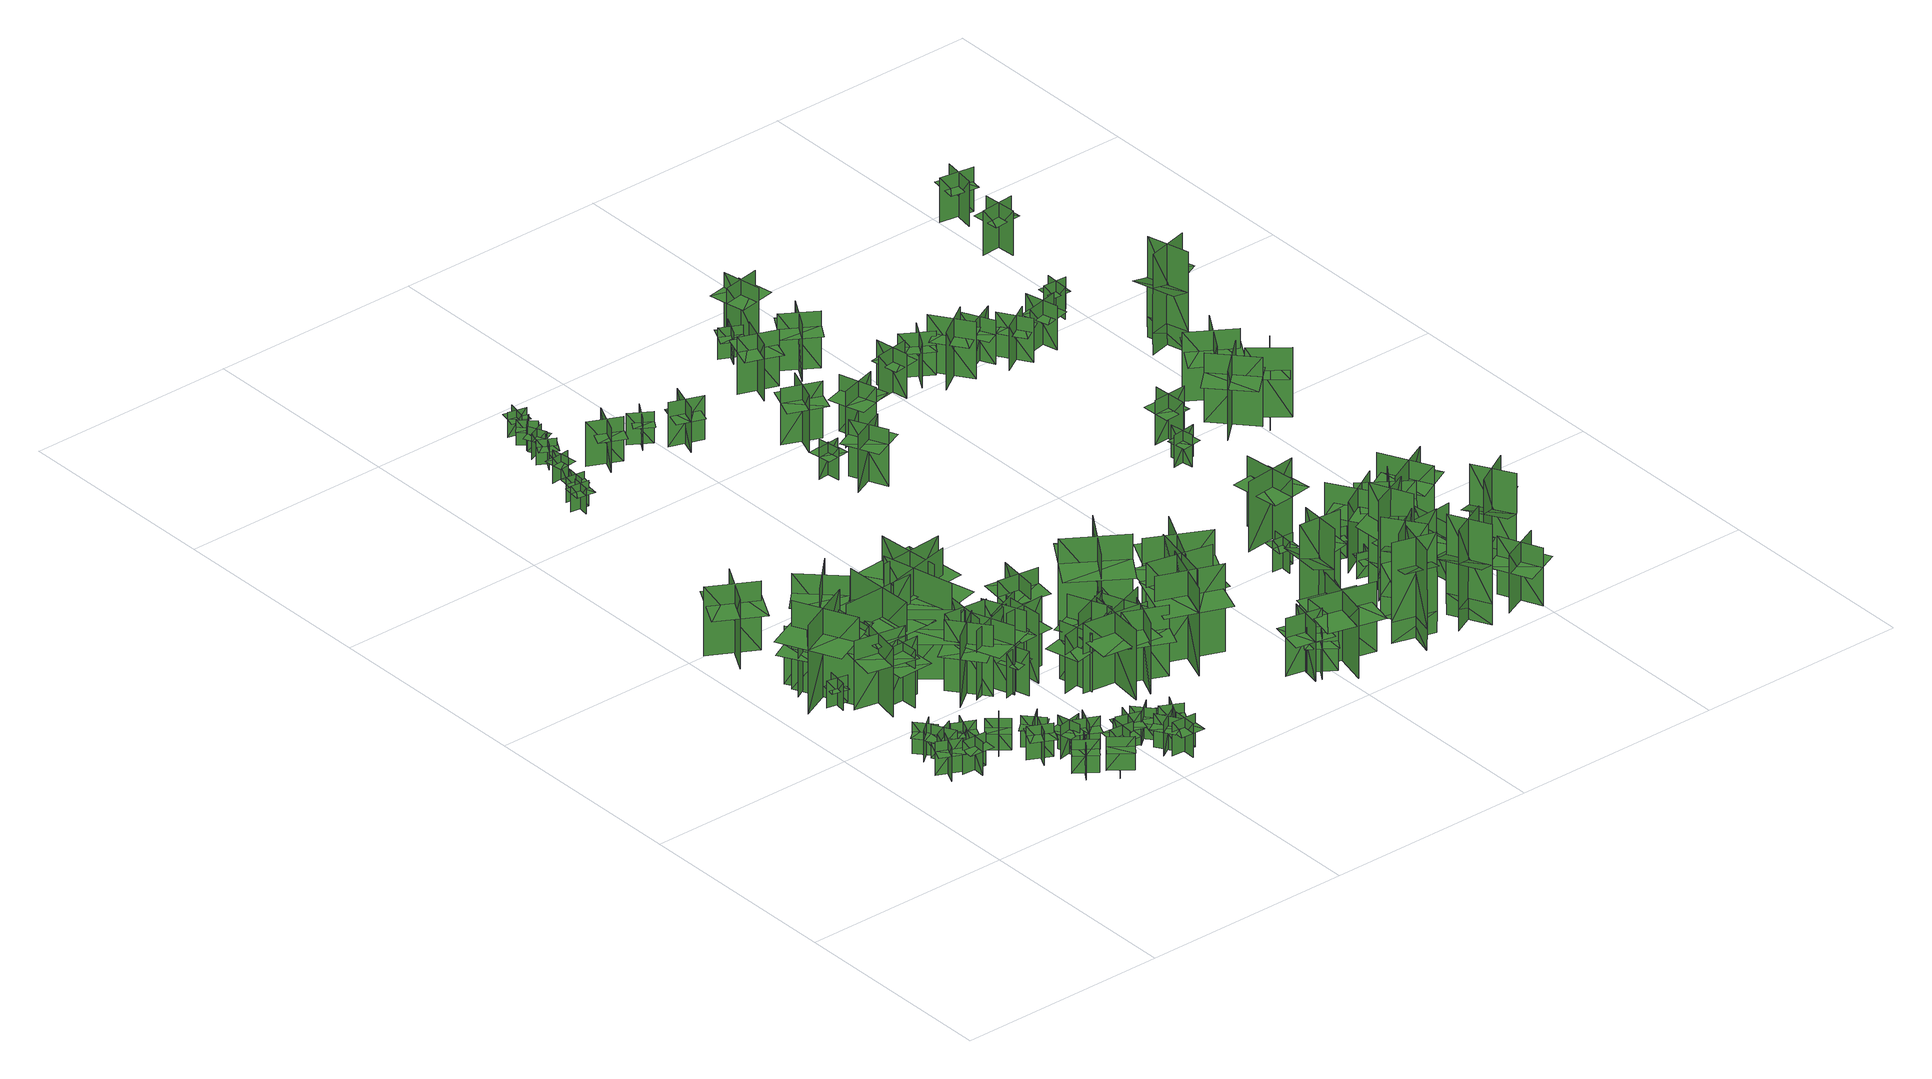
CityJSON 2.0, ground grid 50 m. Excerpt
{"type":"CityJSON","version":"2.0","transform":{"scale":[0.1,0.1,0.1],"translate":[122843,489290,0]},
"CityObjects":{
"tree1":{"type":"SolitaryVegetationObject","geometry":[{"type":"MultiSurface","lod":"1","boundaries":[[[0,1,2]],[[0,2,3]],[[4,5,6]],[[4,6,7]],[[8,9,10]],[[8,10,11]],[[8,11,12]],[[8,12,13]]]}]},
"tree2":{"type":"SolitaryVegetationObject","geometry":[{"type":"MultiSurface","lod":"1","boundaries":[[[14,15,16]],[[14,16,17]],[[18,19,20]],[[18,20,21]],[[22,23,24]],[[22,24,25]],[[22,25,26]],[[22,26,27]]]}]},
"tree3":{"type":"SolitaryVegetationObject","geometry":[{"type":"MultiSurface","lod":"1","boundaries":[[[28,29,30]],[[28,30,31]],[[32,33,34]],[[32,34,35]],[[36,37,38]],[[36,38,39]],[[36,39,40]],[[36,40,41]]]}]},
"tree4":{"type":"SolitaryVegetationObject","geometry":[{"type":"MultiSurface","lod":"1","boundaries":[[[42,43,44]],[[42,44,45]],[[46,47,48]],[[46,48,49]],[[50,51,52]],[[50,52,53]],[[50,53,54]],[[50,54,55]]]}]},
"tree5":{"type":"SolitaryVegetationObject","geometry":[{"type":"MultiSurface","lod":"1","boundaries":[[[56,57,58]],[[56,58,59]],[[60,61,62]],[[60,62,63]],[[64,65,66]],[[64,66,67]],[[64,67,68]],[[64,68,69]]]}]},
"tree6":{"type":"SolitaryVegetationObject","geometry":[{"type":"MultiSurface","lod":"1","boundaries":[[[70,71,72]],[[70,72,73]],[[74,75,76]],[[74,76,77]],[[78,79,80]],[[78,80,81]],[[78,81,82]],[[78,82,83]]]}]},
"tree7":{"type":"SolitaryVegetationObject","geometry":[{"type":"MultiSurface","lod":"1","boundaries":[[[84,85,86]],[[84,86,87]],[[88,89,90]],[[88,90,91]],[[92,93,94]],[[92,94,95]],[[92,96,97]],[[92,97,93]]]}]},
"tree8":{"type":"SolitaryVegetationObject","geometry":[{"type":"MultiSurface","lod":"1","boundaries":[[[98,99,100]],[[98,100,101]],[[102,103,104]],[[102,104,105]],[[106,107,108]],[[106,108,109]],[[106,109,110]],[[106,110,111]]]}]},
"tree9":{"type":"SolitaryVegetationObject","geometry":[{"type":"MultiSurface","lod":"1","boundaries":[[[112,113,114]],[[112,114,115]],[[116,117,118]],[[116,118,119]],[[120,121,122]],[[120,122,123]],[[120,123,124]],[[120,124,125]]]}]},
"tree10":{"type":"SolitaryVegetationObject","geometry":[{"type":"MultiSurface","lod":"1","boundaries":[[[126,127,128]],[[126,128,129]],[[130,131,132]],[[130,132,133]],[[134,135,136]],[[134,136,137]],[[134,137,138]],[[134,138,139]]]}]},
"tree11":{"type":"SolitaryVegetationObject","geometry":[{"type":"MultiSurface","lod":"1","boundaries":[[[140,141,142]],[[140,142,143]],[[144,145,146]],[[144,146,147]],[[148,149,150]],[[148,150,151]],[[148,151,152]],[[148,152,153]]]}]},
"tree12":{"type":"SolitaryVegetationObject","geometry":[{"type":"MultiSurface","lod":"1","boundaries":[[[154,155,156]],[[154,156,157]],[[158,159,160]],[[158,160,161]],[[162,163,164]],[[162,164,165]],[[162,165,166]],[[162,166,167]]]}]},
"tree13":{"type":"SolitaryVegetationObject","geometry":[{"type":"MultiSurface","lod":"1","boundaries":[[[168,169,170]],[[168,170,171]],[[172,173,174]],[[172,174,175]],[[176,177,178]],[[176,178,179]],[[176,179,180]],[[176,180,181]]]}]},
"tree14":{"type":"SolitaryVegetationObject","geometry":[{"type":"MultiSurface","lod":"1","boundaries":[[[182,183,184]],[[182,184,185]],[[186,187,188]],[[186,188,189]],[[190,191,192]],[[190,192,193]],[[190,193,194]],[[190,194,195]]]}]},
"tree15":{"type":"SolitaryVegetationObject","geometry":[{"type":"MultiSurface","lod":"1","boundaries":[[[196,197,198]],[[196,198,199]],[[200,201,202]],[[200,202,203]],[[204,205,206]],[[204,206,207]],[[204,208,209]],[[204,209,205]]]}]},
"tree16":{"type":"SolitaryVegetationObject","geometry":[{"type":"MultiSurface","lod":"1","boundaries":[[[210,211,212]],[[210,212,213]],[[214,215,216]],[[214,216,217]],[[218,219,220]],[[218,220,221]],[[218,221,222]],[[218,222,223]]]}]},
"tree17":{"type":"SolitaryVegetationObject","geometry":[{"type":"MultiSurface","lod":"1","boundaries":[[[224,225,226]],[[224,226,227]],[[228,229,230]],[[228,230,231]],[[232,233,234]],[[232,234,235]],[[232,235,236]],[[232,236,237]]]}]},
"tree18":{"type":"SolitaryVegetationObject","geometry":[{"type":"MultiSurface","lod":"1","boundaries":[[[238,239,240]],[[238,240,241]],[[242,243,244]],[[242,244,245]],[[246,247,248]],[[246,248,249]],[[246,249,250]],[[246,250,251]]]}]},
"tree19":{"type":"SolitaryVegetationObject","geometry":[{"type":"MultiSurface","lod":"1","boundaries":[[[252,253,254]],[[252,254,255]],[[256,257,258]],[[256,258,259]],[[260,261,262]],[[260,262,263]],[[260,263,264]],[[260,264,265]]]}]},
"tree20":{"type":"SolitaryVegetationObject","geometry":[{"type":"MultiSurface","lod":"1","boundaries":[[[266,267,268]],[[266,268,269]],[[270,271,272]],[[270,272,273]],[[274,275,276]],[[274,276,277]],[[274,277,278]],[[274,278,279]]]}]},
"tree21":{"type":"SolitaryVegetationObject","geometry":[{"type":"MultiSurface","lod":"1","boundaries":[[[280,281,282]],[[280,282,283]],[[284,285,286]],[[284,286,287]],[[288,289,290]],[[288,290,291]],[[288,291,292]],[[288,292,293]]]}]},
"tree22":{"type":"SolitaryVegetationObject","geometry":[{"type":"MultiSurface","lod":"1","boundaries":[[[294,295,296]],[[294,296,297]],[[298,299,300]],[[298,300,301]],[[302,303,304]],[[302,304,305]],[[302,305,306]],[[302,306,307]]]}]},
"tree23":{"type":"SolitaryVegetationObject","geometry":[{"type":"MultiSurface","lod":"1","boundaries":[[[308,309,310]],[[308,310,311]],[[312,313,314]],[[312,314,315]],[[316,317,318]],[[316,318,319]],[[316,320,321]],[[316,321,317]]]}]},
"tree24":{"type":"SolitaryVegetationObject","geometry":[{"type":"MultiSurface","lod":"1","boundaries":[[[322,323,324]],[[322,324,325]],[[326,327,328]],[[326,328,329]],[[330,331,332]],[[330,332,333]],[[330,333,334]],[[330,334,335]]]}]},
"tree25":{"type":"SolitaryVegetationObject","geometry":[{"type":"MultiSurface","lod":"1","boundaries":[[[336,337,338]],[[336,338,339]],[[340,341,342]],[[340,342,343]],[[344,345,346]],[[344,346,347]],[[344,347,348]],[[344,348,349]]]}]},
"tree26":{"type":"SolitaryVegetationObject","geometry":[{"type":"MultiSurface","lod":"1","boundaries":[[[350,351,352]],[[350,352,353]],[[354,355,356]],[[354,356,357]],[[358,359,360]],[[358,360,361]],[[358,361,362]],[[358,362,363]]]}]},
"tree27":{"type":"SolitaryVegetationObject","geometry":[{"type":"MultiSurface","lod":"1","boundaries":[[[364,365,366]],[[364,366,367]],[[368,369,370]],[[368,370,371]],[[372,373,374]],[[372,374,375]],[[372,375,376]],[[372,376,377]]]}]},
"tree28":{"type":"SolitaryVegetationObject","geometry":[{"type":"MultiSurface","lod":"1","boundaries":[[[378,379,380]],[[378,380,381]],[[382,383,384]],[[382,384,385]],[[386,387,388]],[[386,388,389]],[[386,390,391]],[[386,391,387]]]}]},
"tree29":{"type":"SolitaryVegetationObject","geometry":[{"type":"MultiSurface","lod":"1","boundaries":[[[392,393,394]],[[392,394,395]],[[396,397,398]],[[396,398,399]],[[400,401,402]],[[400,402,403]],[[400,403,404]],[[400,404,405]]]}]},
"tree30":{"type":"SolitaryVegetationObject","geometry":[{"type":"MultiSurface","lod":"1","boundaries":[[[406,407,408]],[[406,408,409]],[[410,411,412]],[[410,412,413]],[[414,415,416]],[[414,416,417]],[[414,417,418]],[[414,418,419]]]}]},
"tree31":{"type":"SolitaryVegetationObject","geometry":[{"type":"MultiSurface","lod":"1","boundaries":[[[420,421,422]],[[420,422,423]],[[424,425,426]],[[424,426,427]],[[428,429,430]],[[428,430,431]],[[428,431,432]],[[428,432,433]]]}]},
"tree32":{"type":"SolitaryVegetationObject","geometry":[{"type":"MultiSurface","lod":"1","boundaries":[[[434,435,436]],[[434,436,437]],[[438,439,440]],[[438,440,441]],[[442,443,444]],[[442,444,445]],[[442,445,446]],[[442,446,447]]]}]},
"tree33":{"type":"SolitaryVegetationObject","geometry":[{"type":"MultiSurface","lod":"1","boundaries":[[[448,449,450]],[[448,450,451]],[[452,453,454]],[[452,454,455]],[[456,457,458]],[[456,458,459]],[[456,459,460]],[[456,460,461]]]}]},
"tree34":{"type":"SolitaryVegetationObject","geometry":[{"type":"MultiSurface","lod":"1","boundaries":[[[462,463,464]],[[462,464,465]],[[466,467,468]],[[466,468,469]],[[470,471,472]],[[470,472,473]],[[470,474,475]],[[470,475,471]]]}]},
"tree35":{"type":"SolitaryVegetationObject","geometry":[{"type":"MultiSurface","lod":"1","boundaries":[[[476,477,478]],[[476,478,479]],[[480,481,482]],[[480,482,483]],[[484,485,486]],[[484,486,487]],[[484,487,488]],[[484,488,489]]]}]},
"tree36":{"type":"SolitaryVegetationObject","geometry":[{"type":"MultiSurface","lod":"1","boundaries":[[[490,491,492]],[[490,492,493]],[[494,495,496]],[[494,496,497]],[[498,499,500]],[[498,500,501]],[[498,501,502]],[[498,502,503]]]}]},
"tree37":{"type":"SolitaryVegetationObject","geometry":[{"type":"MultiSurface","lod":"1","boundaries":[[[504,505,506]],[[504,506,507]],[[508,509,510]],[[508,510,511]],[[512,513,514]],[[512,514,515]],[[512,516,517]],[[512,517,513]]]}]},
"tree38":{"type":"SolitaryVegetationObject","geometry":[{"type":"MultiSurface","lod":"1","boundaries":[[[518,519,520]],[[518,520,521]],[[522,523,524]],[[522,524,525]],[[526,527,528]],[[526,528,529]],[[526,529,530]],[[526,530,531]]]}]},
"tree39":{"type":"SolitaryVegetationObject","geometry":[{"type":"MultiSurface","lod":"1","boundaries":[[[532,533,534]],[[532,534,535]],[[536,537,538]],[[536,538,539]],[[540,541,542]],[[540,542,543]],[[540,543,544]],[[540,544,545]]]}]},
"tree40":{"type":"SolitaryVegetationObject","geometry":[{"type":"MultiSurface","lod":"1","boundaries":[[[546,547,548]],[[546,548,549]],[[550,551,552]],[[550,552,553]],[[554,555,556]],[[554,556,557]],[[554,557,558]],[[554,558,559]]]}]},
"tree41":{"type":"SolitaryVegetationObject","geometry":[{"type":"MultiSurface","lod":"1","boundaries":[[[560,561,562]],[[560,562,563]],[[564,565,566]],[[564,566,567]],[[568,569,570]],[[568,570,571]],[[568,571,572]],[[568,572,573]]]}]},
"tree42":{"type":"SolitaryVegetationObject","geometry":[{"type":"MultiSurface","lod":"1","boundaries":[[[574,575,576]],[[574,576,577]],[[578,579,580]],[[578,580,581]],[[582,583,584]],[[582,584,585]],[[582,586,587]],[[582,587,583]]]}]},
"tree43":{"type":"SolitaryVegetationObject","geometry":[{"type":"MultiSurface","lod":"1","boundaries":[[[588,589,590]],[[588,590,591]],[[592,593,594]],[[592,594,595]],[[596,597,598]],[[596,598,599]],[[596,599,600]],[[596,600,601]]]}]},
"tree44":{"type":"SolitaryVegetationObject","geometry":[{"type":"MultiSurface","lod":"1","boundaries":[[[602,603,604]],[[602,604,605]],[[606,607,608]],[[606,608,609]],[[610,611,612]],[[610,612,613]],[[610,614,615]],[[610,615,611]]]}]},
"tree45":{"type":"SolitaryVegetationObject","geometry":[{"type":"MultiSurface","lod":"1","boundaries":[[[616,617,618]],[[616,618,619]],[[620,621,622]],[[620,622,623]],[[624,625,626]],[[624,626,627]],[[624,627,628]],[[624,628,629]]]}]},
"tree46":{"type":"SolitaryVegetationObject","geometry":[{"type":"MultiSurface","lod":"1","boundaries":[[[630,631,632]],[[630,632,633]],[[634,635,636]],[[634,636,637]],[[638,639,640]],[[638,640,641]],[[638,641,642]],[[638,642,643]]]}]},
"tree47":{"type":"SolitaryVegetationObject","geometry":[{"type":"MultiSurface","lod":"1","boundaries":[[[644,645,646]],[[644,646,647]],[[648,649,650]],[[648,650,651]],[[652,653,654]],[[652,654,655]],[[652,655,656]],[[652,656,657]]]}]},
"tree48":{"type":"SolitaryVegetationObject","geometry":[{"type":"MultiSurface","lod":"1","boundaries":[[[658,659,660]],[[658,660,661]],[[662,663,664]],[[662,664,665]],[[666,667,668]],[[666,668,669]],[[666,669,670]],[[666,670,671]]]}]},
"tree49":{"type":"SolitaryVegetationObject","geometry":[{"type":"MultiSurface","lod":"1","boundaries":[[[672,673,674]],[[672,674,675]],[[676,677,678]],[[676,678,679]],[[680,681,682]],[[680,682,683]],[[680,683,684]],[[680,684,685]]]}]},
"tree50":{"type":"SolitaryVegetationObject","geometry":[{"type":"MultiSurface","lod":"1","boundaries":[[[686,687,688]],[[686,688,689]],[[690,691,692]],[[690,692,693]],[[694,695,696]],[[694,696,697]],[[694,697,698]],[[694,698,699]]]}]},
"tree51":{"type":"SolitaryVegetationObject","geometry":[{"type":"MultiSurface","lod":"1","boundaries":[[[700,701,702]],[[700,702,703]],[[704,705,706]],[[704,706,707]],[[708,709,710]],[[708,710,711]],[[708,711,712]],[[708,712,713]]]}]},
"tree52":{"type":"SolitaryVegetationObject","geometry":[{"type":"MultiSurface","lod":"1","boundaries":[[[714,715,716]],[[714,716,717]],[[718,719,720]],[[718,720,721]],[[722,723,724]],[[722,724,725]],[[722,725,726]],[[722,726,727]]]}]},
"tree53":{"type":"SolitaryVegetationObject","geometry":[{"type":"MultiSurface","lod":"1","boundaries":[[[728,729,730]],[[728,730,731]],[[732,733,734]],[[732,734,735]],[[736,737,738]],[[736,738,739]],[[736,739,740]],[[736,740,741]]]}]},
"tree54":{"type":"SolitaryVegetationObject","geometry":[{"type":"MultiSurface","lod":"1","boundaries":[[[742,743,744]],[[742,744,745]],[[746,747,748]],[[746,748,749]],[[750,751,752]],[[750,752,753]],[[750,753,754]],[[750,754,755]]]}]},
"tree55":{"type":"SolitaryVegetationObject","geometry":[{"type":"MultiSurface","lod":"1","boundaries":[[[756,757,758]],[[756,758,759]],[[760,761,762]],[[760,762,763]],[[764,765,766]],[[764,766,767]],[[764,767,768]],[[764,768,769]]]}]},
"tree56":{"type":"SolitaryVegetationObject","geometry":[{"type":"MultiSurface","lod":"1","boundaries":[[[770,771,772]],[[770,772,773]],[[774,775,776]],[[774,776,777]],[[778,779,780]],[[778,780,781]],[[778,782,783]],[[778,783,779]]]}]},
"tree57":{"type":"SolitaryVegetationObject","geometry":[{"type":"MultiSurface","lod":"1","boundaries":[[[784,785,786]],[[784,786,787]],[[788,789,790]],[[788,790,791]],[[792,793,794]],[[792,794,795]],[[792,796,797]],[[792,797,793]]]}]},
"tree58":{"type":"SolitaryVegetationObject","geometry":[{"type":"MultiSurface","lod":"1","boundaries":[[[798,799,800]],[[798,800,801]],[[802,803,804]],[[802,804,805]],[[806,807,808]],[[806,808,809]],[[806,809,810]],[[806,810,811]]]}]},
"tree59":{"type":"SolitaryVegetationObject","geometry":[{"type":"MultiSurface","lod":"1","boundaries":[[[812,813,814]],[[812,814,815]],[[816,817,818]],[[816,818,819]],[[820,821,822]],[[820,822,823]],[[820,823,824]],[[820,824,825]]]}]},
"tree60":{"type":"SolitaryVegetationObject","geometry":[{"type":"MultiSurface","lod":"1","boundaries":[[[826,827,828]],[[826,828,829]],[[830,831,832]],[[830,832,833]],[[834,835,836]],[[834,836,837]],[[834,837,838]],[[834,838,839]]]}]},
"tree61":{"type":"SolitaryVegetationObject","geometry":[{"type":"MultiSurface","lod":"1","boundaries":[[[840,841,842]],[[840,842,843]],[[844,845,846]],[[844,846,847]],[[848,849,850]],[[848,850,851]],[[848,851,852]],[[848,852,853]]]}]},
"tree62":{"type":"SolitaryVegetationObject","geometry":[{"type":"MultiSurface","lod":"1","boundaries":[[[854,855,856]],[[854,856,857]],[[858,859,860]],[[858,860,861]],[[862,863,864]],[[862,864,865]],[[862,865,866]],[[862,866,867]]]}]},
"tree63":{"type":"SolitaryVegetationObject","geometry":[{"type":"MultiSurface","lod":"1","boundaries":[[[868,869,870]],[[868,870,871]],[[872,873,874]],[[872,874,875]],[[876,877,878]],[[876,878,879]],[[876,879,880]],[[876,880,881]]]}]},
"tree64":{"type":"SolitaryVegetationObject","geometry":[{"type":"MultiSurface","lod":"1","boundaries":[[[882,883,884]],[[882,884,885]],[[886,887,888]],[[886,888,889]],[[890,891,887]],[[890,887,886]],[[892,893,883]],[[892,883,882]],[[894,895,896]],[[894,896,897]],[[898,899,900]],[[898,900,901]]]}]},
"tree65":{"type":"SolitaryVegetationObject","geometry":[{"type":"MultiSurface","lod":"1","boundaries":[[[902,903,904]],[[902,904,905]],[[906,907,908]],[[906,908,909]],[[910,911,907]],[[910,907,906]],[[912,913,903]],[[912,903,902]],[[914,915,916]],[[914,916,917]],[[918,919,920]],[[918,920,921]]]}]},
"tree66":{"type":"SolitaryVegetationObject","geometry":[{"type":"MultiSurface","lod":"1","boundaries":[[[922,923,924]],[[922,924,925]],[[926,927,928]],[[926,928,929]],[[930,931,932]],[[930,932,933]],[[930,933,934]],[[930,934,935]]]}]},
"tree67":{"type":"SolitaryVegetationObject","geometry":[{"type":"MultiSurface","lod":"1","boundaries":[[[936,937,938]],[[936,938,939]],[[940,941,942]],[[940,942,943]],[[944,945,941]],[[944,941,940]],[[946,947,937]],[[946,937,936]],[[948,949,950]],[[948,950,951]],[[952,953,954]],[[952,954,955]]]}]},
"tree68":{"type":"SolitaryVegetationObject","geometry":[{"type":"MultiSurface","lod":"1","boundaries":[[[956,957,958]],[[956,958,959]],[[960,961,962]],[[960,962,963]],[[964,965,966]],[[964,966,967]],[[964,967,968]],[[964,968,969]]]}]},
"tree69":{"type":"SolitaryVegetationObject","geometry":[{"type":"MultiSurface","lod":"1","boundaries":[[[970,971,972]],[[970,972,973]],[[974,975,976]],[[974,976,977]],[[978,979,980]],[[978,980,981]],[[978,981,982]],[[978,982,983]]]}]},
"tree70":{"type":"SolitaryVegetationObject","geometry":[{"type":"MultiSurface","lod":"1","boundaries":[[[984,985,986]],[[984,986,987]],[[988,989,990]],[[988,990,991]],[[992,993,989]],[[992,989,988]],[[994,995,985]],[[994,985,984]],[[996,997,998]],[[996,998,999]],[[1000,1001,1002]],[[1000,1002,1003]]]}]},
"tree71":{"type":"SolitaryVegetationObject","geometry":[{"type":"MultiSurface","lod":"1","boundaries":[[[1004,1005,1006]],[[1004,1006,1007]],[[1008,1009,1010]],[[1008,1010,1011]],[[1012,1013,1014]],[[1012,1014,1015]],[[1012,1015,1016]],[[1012,1016,1017]]]}]},
"tree72":{"type":"SolitaryVegetationObject","geometry":[{"type":"MultiSurface","lod":"1","boundaries":[[[1018,1019,1020]],[[1018,1020,1021]],[[1022,1023,1024]],[[1022,1024,1025]],[[1026,1027,1023]],[[1026,1023,1022]],[[1028,1029,1019]],[[1028,1019,1018]],[[1030,1031,1032]],[[1030,1032,1033]],[[1034,1035,1036]],[[1034,1036,1037]]]}]},
"tree73":{"type":"SolitaryVegetationObject","geometry":[{"type":"MultiSurface","lod":"1","boundaries":[[[1038,1039,1040]],[[1038,1040,1041]],[[1042,1043,1044]],[[1042,1044,1045]],[[1046,1047,1048]],[[1046,1048,1049]],[[1046,1050,1051]],[[1046,1051,1047]]]}]},
"tree74":{"type":"SolitaryVegetationObject","geometry":[{"type":"MultiSurface","lod":"1","boundaries":[[[1052,1053,1054]],[[1052,1054,1055]],[[1056,1057,1058]],[[1056,1058,1059]],[[1060,1061,1062]],[[1060,1062,1063]],[[1060,1063,1064]],[[1060,1064,1065]]]}]},
"tree75":{"type":"SolitaryVegetationObject","geometry":[{"type":"MultiSurface","lod":"1","boundaries":[[[1066,1067,1068]],[[1066,1068,1069]],[[1070,1071,1072]],[[1070,1072,1073]],[[1074,1075,1076]],[[1074,1076,1077]],[[1074,1078,1079]],[[1074,1079,1075]]]}]},
"tree76":{"type":"SolitaryVegetationObject","geometry":[{"type":"MultiSurface","lod":"1","boundaries":[[[1080,1081,1082]],[[1080,1082,1083]],[[1084,1085,1086]],[[1084,1086,1087]],[[1088,1089,1090]],[[1088,1090,1091]],[[1088,1089,1092]],[[1088,1092,1093]]]}]},
"tree77":{"type":"SolitaryVegetationObject","geometry":[{"type":"MultiSurface","lod":"1","boundaries":[[[1094,1095,1096]],[[1094,1096,1097]],[[1098,1099,1100]],[[1098,1100,1101]],[[1102,1103,1104]],[[1102,1104,1105]],[[1102,1105,1106]],[[1102,1106,1107]]]}]},
"tree78":{"type":"SolitaryVegetationObject","geometry":[{"type":"MultiSurface","lod":"1","boundaries":[[[1108,1109,1110]],[[1108,1110,1111]],[[1112,1113,1114]],[[1112,1114,1115]],[[1116,1117,1118]],[[1116,1118,1119]],[[1116,1117,1120]],[[1116,1120,1121]]]}]},
"tree79":{"type":"SolitaryVegetationObject","geometry":[{"type":"MultiSurface","lod":"1","boundaries":[[[1122,1123,1124]],[[1122,1124,1125]],[[1126,1127,1128]],[[1126,1128,1129]],[[1130,1131,1132]],[[1130,1132,1133]],[[1130,1134,1135]],[[1130,1135,1131]]]}]},
"tree80":{"type":"SolitaryVegetationObject","geometry":[{"type":"MultiSurface","lod":"1","boundaries":[[[1136,1137,1138]],[[1136,1138,1139]],[[1140,1141,1142]],[[1140,1142,1143]],[[1144,1145,1146]],[[1144,1146,1147]],[[1144,1147,1148]],[[1144,1148,1149]]]}]},
"tree81":{"type":"SolitaryVegetationObject","geometry":[{"type":"MultiSurface","lod":"1","boundaries":[[[1150,1151,1152]],[[1150,1152,1153]],[[1154,1155,1156]],[[1154,1156,1157]],[[1158,1159,1160]],[[1158,1160,1161]],[[1158,1161,1162]],[[1158,1162,1163]]]}]},
"tree82":{"type":"SolitaryVegetationObject","geometry":[{"type":"MultiSurface","lod":"1","boundaries":[[[1164,1165,1166]],[[1164,1166,1167]],[[1168,1169,1170]],[[1168,1170,1171]],[[1172,1173,1174]],[[1172,1174,1175]],[[1172,1173,1176]],[[1172,1176,1177]]]}]},
"tree83":{"type":"SolitaryVegetationObject","geometry":[{"type":"MultiSurface","lod":"1","boundaries":[[[1178,1179,1180]],[[1178,1180,1181]],[[1182,1183,1184]],[[1182,1184,1185]],[[1186,1187,1188]],[[1186,1188,1189]],[[1186,1190,1191]],[[1186,1191,1187]]]}]},
"tree84":{"type":"SolitaryVegetationObject","geometry":[{"type":"MultiSurface","lod":"1","boundaries":[[[1192,1193,1194]],[[1192,1194,1195]],[[1196,1197,1198]],[[1196,1198,1199]],[[1200,1201,1202]],[[1200,1202,1203]],[[1200,1204,1205]],[[1200,1205,1201]]]}]},
"tree85":{"type":"SolitaryVegetationObject","geometry":[{"type":"MultiSurface","lod":"1","boundaries":[[[1206,1207,1208]],[[1206,1208,1209]],[[1210,1211,1212]],[[1210,1212,1213]],[[1214,1215,1216]],[[1214,1216,1217]],[[1214,1217,1218]],[[1214,1218,1219]]]}]},
"tree86":{"type":"SolitaryVegetationObject","geometry":[{"type":"MultiSurface","lod":"1","boundaries":[[[1220,1221,1222]],[[1220,1222,1223]],[[1224,1225,1226]],[[1224,1226,1227]],[[1228,1229,1225]],[[1228,1225,1224]],[[1230,1231,1221]],[[1230,1221,1220]],[[1232,1233,1234]],[[1232,1234,1235]],[[1236,1237,1238]],[[1236,1238,1239]]]}]},
"tree87":{"type":"SolitaryVegetationObject","geometry":[{"type":"MultiSurface","lod":"1","boundaries":[[[1240,1241,1242]],[[1240,1242,1243]],[[1244,1245,1246]],[[1244,1246,1247]],[[1248,1249,1250]],[[1248,1250,1251]],[[1248,1251,1252]],[[1248,1252,1253]]]}]},
"tree88":{"type":"SolitaryVegetationObject","geometry":[{"type":"MultiSurface","lod":"1","boundaries":[[[1254,1255,1256]],[[1254,1256,1257]],[[1258,1259,1260]],[[1258,1260,1261]],[[1262,1263,1264]],[[1262,1264,1265]],[[1262,1265,1266]],[[1262,1266,1267]]]}]},
"tree89":{"type":"SolitaryVegetationObject","geometry":[{"type":"MultiSurface","lod":"1","boundaries":[[[1268,1269,1270]],[[1268,1270,1271]],[[1272,1273,1274]],[[1272,1274,1275]],[[1276,1277,1278]],[[1276,1278,1279]],[[1276,1280,1281]],[[1276,1281,1277]]]}]},
"tree90":{"type":"SolitaryVegetationObject","geometry":[{"type":"MultiSurface","lod":"1","boundaries":[[[1282,1283,1284]],[[1282,1284,1285]],[[1286,1287,1288]],[[1286,1288,1289]],[[1290,1291,1292]],[[1290,1292,1293]],[[1290,1293,1294]],[[1290,1294,1295]]]}]},
"tree91":{"type":"SolitaryVegetationObject","geometry":[{"type":"MultiSurface","lod":"1","boundaries":[[[1296,1297,1298]],[[1296,1298,1299]],[[1300,1301,1302]],[[1300,1302,1303]],[[1304,1305,1306]],[[1304,1306,1307]],[[1304,1307,1308]],[[1304,1308,1309]]]}]},
"tree92":{"type":"SolitaryVegetationObject","geometry":[{"type":"MultiSurface","lod":"1","boundaries":[[[1310,1311,1312]],[[1310,1312,1313]],[[1314,1315,1316]],[[1314,1316,1317]],[[1318,1319,1320]],[[1318,1320,1321]],[[1318,1321,1322]],[[1318,1322,1323]]]}]},
"tree93":{"type":"SolitaryVegetationObject","geometry":[{"type":"MultiSurface","lod":"1","boundaries":[[[1324,1325,1326]],[[1324,1326,1327]],[[1328,1329,1330]],[[1328,1330,1331]],[[1332,1333,1334]],[[1332,1334,1335]],[[1332,1335,1336]],[[1332,1336,1337]]]}]},
"tree94":{"type":"SolitaryVegetationObject","geometry":[{"type":"MultiSurface","lod":"1","boundaries":[[[1338,1339,1340]],[[1338,1340,1341]],[[1342,1343,1344]],[[1342,1344,1345]],[[1346,1347,1348]],[[1346,1348,1349]],[[1346,1349,1350]],[[1346,1350,1351]]]}]},
"tree95":{"type":"SolitaryVegetationObject","geometry":[{"type":"MultiSurface","lod":"1","boundaries":[[[1352,1353,1354]],[[1352,1354,1355]],[[1356,1357,1358]],[[1356,1358,1359]],[[1360,1361,1362]],[[1360,1362,1363]],[[1360,1363,1364]],[[1360,1364,1365]]]}]},
"tree96":{"type":"SolitaryVegetationObject","geometry":[{"type":"MultiSurface","lod":"1","boundaries":[[[1366,1367,1368]],[[1366,1368,1369]],[[1370,1371,1372]],[[1370,1372,1373]],[[1374,1375,1376]],[[1374,1376,1377]],[[1374,1377,1378]],[[1374,1378,1379]]]}]},
"tree97":{"type":"SolitaryVegetationObject","geometry":[{"type":"MultiSurface","lod":"1","boundaries":[[[1380,1381,1382]],[[1380,1382,1383]],[[1384,1385,1386]],[[1384,1386,1387]],[[1388,1389,1390]],[[1388,1390,1391]],[[1388,1391,1392]],[[1388,1392,1393]]]}]},
"tree98":{"type":"SolitaryVegetationObject","geometry":[{"type":"MultiSurface","lod":"1","boundaries":[[[1394,1395,1396]],[[1394,1396,1397]],[[1398,1399,1400]],[[1398,1400,1401]],[[1402,1403,1404]],[[1402,1404,1405]],[[1402,1405,1406]],[[1402,1406,1407]]]}]},
"tree99":{"type":"SolitaryVegetationObject","geometry":[{"type":"MultiSurface","lod":"1","boundaries":[[[1408,1409,1410]],[[1408,1410,1411]],[[1412,1413,1414]],[[1412,1414,1415]],[[1416,1417,1413]],[[1416,1413,1412]],[[1418,1419,1409]],[[1418,1409,1408]],[[1420,1421,1422]],[[1420,1422,1423]],[[1424,1425,1426]],[[1424,1426,1427]]]}]},
"tree100":{"type":"SolitaryVegetationObject","geometry":[{"type":"MultiSurface","lod":"1","boundaries":[[[1428,1429,1430]],[[1428,1430,1431]],[[1432,1433,1434]],[[1432,1434,1435]],[[1436,1437,1438]],[[1436,1438,1439]],[[1436,1439,1440]],[[1436,1440,1441]]]}]},
"tree101":{"type":"SolitaryVegetationObject","geometry":[{"type":"MultiSurface","lod":"1","boundaries":[[[1442,1443,1444]],[[1442,1444,1445]],[[1446,1447,1448]],[[1446,1448,1449]],[[1450,1451,1452]],[[1450,1452,1453]],[[1450,1453,1454]],[[1450,1454,1455]]]}]}
},
"vertices":[
[141,344,11],[116,291,11],[116,291,93],[141,344,93],[104,331,11],[158,306,11],[158,306,93],[104,331,93],[104,331,70],[92,305,70],[145,279,70],[158,306,70],[170,333,70],[117,358,70],
[156,382,13],[121,424,13],[121,424,90],[156,382,90],[160,418,13],[117,383,13],[117,383,90],[160,418,90],[160,418,68],[142,440,68],[99,404,68],[117,383,68],[135,362,68],[177,397,68],
[178,374,12],[125,348,12],[125,348,94],[178,374,94],[141,387,12],[167,334,12],[167,334,94],[141,387,94],[141,387,71],[114,374,71],[140,321,71],[167,334,71],[193,347,71],[167,400,71],
[179,267,11],[184,326,11],[184,326,93],[179,267,93],[209,292,11],[150,297,11],[150,297,93],[209,292,93],[209,292,70],[212,322,70],[153,327,70],[150,297,70],[148,268,70],[207,263,70],
[213,383,12],[191,332,12],[191,332,89],[213,383,89],[179,370,12],[229,347,12],[229,347,89],[179,370,89],[179,370,67],[168,344,67],[218,322,67],[229,347,67],[241,372,67],[190,395,67],
[147,663,14],[98,672,14],[98,672,80],[147,663,80],[127,692,14],[118,644,14],[118,644,80],[127,692,80],[126,686,55],[106,690,55],[99,656,55],[119,652,55],[139,648,55],[146,683,55],
[154,785,14],[80,743,14],[80,743,156],[154,785,156],[91,802,14],[133,728,14],[133,728,156],[91,802,156],[91,802,110],[133,728,110],[173,751,110],[132,825,110],[50,780,110],[92,705,110],
[93,780,11],[158,640,11],[158,640,227],[93,780,227],[57,684,11],[197,749,11],[197,749,227],[57,684,227],[57,684,166],[89,613,166],[230,679,166],[197,749,166],[164,819,166],[24,754,166],
[251,301,12],[287,343,12],[287,343,89],[251,301,89],[288,303,12],[246,339,12],[246,339,89],[288,303,89],[288,303,68],[306,324,68],[264,360,68],[246,339,68],[228,318,68],[270,282,68],
[144,938,10],[37,996,10],[37,996,179],[144,938,179],[122,1016,10],[63,909,10],[63,909,179],[122,1016,179],[122,1016,132],[68,1045,132],[10,938,132],[63,909,132],[117,880,132],[175,987,132],
[206,678,12],[183,559,12],[183,559,181],[206,678,181],[139,633,12],[258,610,12],[258,610,181],[139,633,181],[139,633,134],[127,574,134],[247,550,134],[258,610,134],[270,670,134],[151,693,134],
[340,229,11],[288,256,11],[288,256,93],[340,229,93],[329,267,11],[302,214,11],[302,214,93],[329,267,93],[329,267,70],[302,280,70],[275,228,70],[302,214,70],[328,201,70],[355,253,70],
[325,154,11],[373,120,11],[373,120,93],[325,154,93],[332,115,11],[366,163,11],[366,163,93],[332,115,93],[332,115,70],[356,98,70],[390,146,70],[366,163,70],[342,180,70],[308,132,70],
[191,754,12],[197,655,12],[197,655,182],[191,754,182],[147,705,12],[147,705,182],[246,711,182],[246,711,12],[151,705,127],[153,664,127],[233,668,127],[231,710,127],[228,751,127],[149,747,127],
[238,642,13],[240,556,13],[240,556,155],[238,642,155],[193,594,13],[278,596,13],[278,596,155],[193,594,155],[193,594,109],[278,596,109],[277,643,109],[192,641,109],[194,548,109],[279,549,109],
[311,263,11],[354,299,11],[354,299,88],[311,263,88],[348,260,11],[312,302,11],[312,302,88],[348,260,88],[348,260,67],[369,278,67],[333,320,67],[312,302,67],[291,284,67],[327,242,67],
[345,212,11],[403,224,11],[403,224,93],[345,212,93],[378,190,11],[366,248,11],[366,248,93],[378,190,93],[378,190,70],[407,196,70],[395,254,70],[366,248,70],[337,242,70],[349,185,70],
[428,121,11],[391,75,11],[391,75,93],[428,121,93],[388,117,11],[435,80,11],[435,80,93],[388,117,93],[388,117,70],[370,94,70],[417,57,70],[435,80,70],[453,104,70],[407,140,70],
[376,211,13],[430,186,13],[430,186,95],[376,211,95],[390,174,13],[415,227,13],[415,227,95],[390,174,95],[390,174,72],[416,161,72],[441,215,72],[415,227,72],[388,240,72],[363,186,72],
[266,795,10],[269,619,10],[269,619,229],[266,795,229],[169,694,10],[345,697,10],[345,697,229],[169,694,229],[254,784,158],[173,781,158],[179,605,158],[260,608,158],[342,610,158],[335,786,158],
[438,101,13],[443,160,13],[443,160,95],[438,101,95],[468,126,13],[409,131,13],[409,131,95],[468,126,95],[468,126,72],[470,156,72],[412,160,72],[409,131,72],[407,101,72],[466,97,72],
[213,832,12],[299,918,12],[299,918,181],[213,832,181],[294,832,12],[208,917,12],[208,917,181],[294,832,181],[294,832,134],[337,875,134],[251,961,134],[208,917,134],[165,874,134],[251,788,134],
[313,499,12],[397,561,12],[397,561,186],[313,499,186],[393,488,12],[330,571,12],[330,571,186],[393,488,186],[393,488,129],[330,571,129],[284,537,129],[347,453,129],[438,522,129],[376,605,129],
[486,182,12],[469,126,12],[469,126,94],[486,182,94],[451,164,12],[508,146,12],[508,146,94],[451,164,94],[451,164,71],[442,136,71],[499,118,71],[508,146,71],[516,175,71],[460,192,71],
[378,662,13],[300,569,13],[300,569,182],[378,662,182],[297,656,13],[390,577,13],[390,577,182],[297,656,182],[297,656,135],[258,609,135],[351,531,135],[390,577,135],[430,624,135],[337,702,135],
[513,81,13],[563,111,13],[563,111,95],[513,81,95],[551,71,13],[520,121,13],[520,121,95],[551,71,95],[551,71,72],[576,86,72],[546,137,72],[520,121,72],[495,106,72],[525,56,72],
[358,499,12],[473,540,12],[473,540,181],[358,499,181],[431,464,12],[390,579,12],[390,579,181],[431,464,181],[431,464,134],[489,485,134],[447,599,134],[390,579,134],[333,558,134],[374,444,134],
[386,524,13],[396,628,13],[396,628,187],[386,524,187],[448,575,13],[344,585,13],[344,585,187],[448,575,187],[448,575,130],[344,585,130],[338,529,130],[442,519,130],[453,632,130],[349,642,130],
[504,143,13],[547,178,13],[547,178,90],[504,143,90],[541,139,13],[506,182,13],[506,182,90],[541,139,90],[541,139,68],[562,157,68],[527,200,68],[506,182,68],[484,165,68],[519,122,68],
[586,67,13],[527,70,13],[527,70,95],[586,67,95],[560,96,13],[557,38,13],[557,38,95],[560,96,95],[560,96,72],[530,98,72],[527,39,72],[557,38,72],[586,36,72],[589,95,72],
[469,479,14],[408,462,14],[408,462,122],[469,479,122],[432,499,14],[432,499,122],[450,439,122],[450,439,14],[433,497,87],[407,490,87],[422,441,87],[447,449,87],[472,456,87],[458,505,87],
[387,614,10],[348,786,10],[348,786,230],[387,614,230],[462,732,10],[290,694,10],[290,694,230],[462,732,230],[396,627,159],[475,646,159],[434,818,159],[355,799,159],[276,780,159],[317,608,159],
[565,108,13],[591,156,13],[591,156,90],[565,108,90],[600,118,13],[551,144,13],[551,144,90],[600,118,90],[600,118,68],[613,142,68],[564,169,68],[551,144,68],[538,120,68],[587,94,68],
[481,486,14],[440,582,14],[440,582,187],[481,486,187],[511,560,14],[415,519,14],[415,519,187],[511,560,187],[511,560,131],[415,519,131],[437,467,131],[533,508,131],[488,613,131],[392,572,131],
[335,769,10],[490,780,10],[490,780,225],[335,769,225],[413,701,10],[402,855,10],[402,855,225],[413,701,225],[413,701,165],[490,706,165],[479,861,165],[402,855,165],[324,849,165],[336,695,165],
[448,509,13],[547,514,13],[547,514,183],[448,509,183],[497,465,13],[497,465,183],[492,564,183],[492,564,13],[497,469,128],[538,470,128],[534,550,128],[493,548,128],[451,546,128],[455,467,128],
[600,419,11],[516,401,11],[516,401,153],[600,419,153],[545,454,11],[563,371,11],[563,371,153],[545,454,153],[545,454,107],[563,371,107],[608,380,107],[591,464,107],[499,444,107],[517,361,107],
[228,1594,13],[184,1600,13],[184,1600,75],[228,1594,75],[210,1617,13],[204,1573,13],[204,1573,75],[210,1617,75],[210,1617,58],[188,1620,58],[182,1576,58],[204,1573,58],[226,1570,58],[232,1614,58],
[497,719,18],[444,736,18],[444,736,94],[497,719,94],[480,752,18],[463,699,18],[463,699,94],[480,752,94],[480,752,73],[454,760,73],[437,708,73],[463,699,73],[490,691,73],[506,744,73],
[221,1610,13],[226,1654,13],[226,1654,75],[221,1610,75],[244,1628,13],[200,1634,13],[200,1634,75],[244,1628,75],[244,1628,58],[247,1650,58],[203,1655,58],[200,1634,58],[197,1612,58],[241,1606,58],
[613,289,10],[633,446,10],[633,446,181],[613,289,181],[702,359,10],[545,379,10],[545,379,181],[702,359,181],[695,360,133],[704,428,133],[561,447,133],[552,378,133],[543,310,133],[686,292,133],
[591,485,11],[631,389,11],[631,389,184],[591,485,184],[560,411,11],[657,451,11],[657,451,184],[560,411,184],[560,411,128],[657,451,128],[635,504,128],[538,463,128],[582,358,128],[679,398,128],
[252,1689,14],[247,1733,14],[247,1733,76],[252,1689,76],[270,1711,14],[226,1707,14],[226,1707,76],[270,1711,76],[270,1711,58],[268,1733,58],[224,1729,58],[226,1707,58],[229,1685,58],[273,1689,58],
[652,288,10],[694,383,10],[694,383,183],[652,288,183],[726,317,10],[631,359,10],[631,359,183],[726,317,183],[726,317,127],[631,359,127],[608,307,127],[703,265,127],[749,369,127],[654,411,127],
[693,346,9],[651,460,9],[651,460,178],[693,346,178],[727,419,9],[613,378,9],[613,378,178],[727,419,178],[727,419,131],[706,477,131],[592,435,131],[613,378,131],[634,320,131],[748,362,131],
[594,605,12],[607,704,12],[607,704,150],[594,605,150],[647,645,12],[548,658,12],[548,658,150],[647,645,150],[647,645,111],[653,694,111],[555,707,111],[548,658,111],[541,609,111],[640,595,111],
[283,1762,15],[245,1784,15],[245,1784,76],[283,1762,76],[276,1790,15],[254,1752,15],[254,1752,76],[276,1790,76],[276,1790,59],[257,1801,59],[235,1763,59],[254,1752,59],[273,1741,59],[295,1779,59],
[292,1824,15],[252,1806,15],[252,1806,77],[292,1824,77],[265,1835,15],[282,1794,15],[282,1794,77],[265,1835,77],[265,1835,59],[245,1826,59],[262,1786,59],[282,1794,59],[303,1803,59],[285,1844,59],
[265,1838,16],[296,1869,16],[296,1869,77],[265,1838,77],[295,1837,16],[263,1869,16],[263,1869,77],[295,1837,77],[295,1837,60],[310,1853,60],[279,1884,60],[263,1869,60],[248,1853,60],[279,1822,60],
[293,1919,16],[283,1876,16],[283,1876,77],[293,1919,77],[268,1903,16],[311,1893,16],[311,1893,77],[268,1903,77],[268,1903,60],[262,1882,60],[306,1872,60],[311,1893,60],[316,1915,60],[273,1925,60],
[347,1663,13],[381,1737,13],[381,1737,122],[347,1663,122],[396,1681,13],[396,1681,122],[322,1715,122],[322,1715,13],[396,1681,88],[410,1712,88],[351,1739,88],[337,1708,88],[323,1677,88],[382,1650,88],
[700,505,11],[786,634,11],[786,634,226],[700,505,226],[802,525,11],[672,610,11],[672,610,226],[802,525,226],[802,525,166],[844,589,166],[715,675,166],[672,610,166],[630,546,166],[759,460,166],
[736,375,6],[880,320,6],[880,320,221],[736,375,221],[777,281,6],[832,425,6],[832,425,221],[777,281,221],[777,281,161],[850,253,161],[905,398,161],[832,425,161],[760,453,161],[705,308,161],
[821,338,6],[855,490,6],[855,490,221],[821,338,221],[909,394,6],[757,427,6],[757,427,221],[909,394,221],[909,394,161],[925,469,161],[774,502,161],[757,427,161],[741,351,161],[892,318,161],
[451,1685,15],[482,1734,15],[482,1734,92],[451,1685,92],[488,1693,15],[488,1693,92],[438,1724,92],[438,1724,15],[488,1693,68],[501,1714,68],[461,1738,68],[448,1718,68],[435,1697,68],[475,1672,68],
[909,159,10],[993,142,10],[993,142,152],[909,159,152],[945,105,10],[962,189,10],[962,189,152],[945,105,152],[945,105,106],[962,189,106],[917,198,106],[900,114,106],[991,96,106],[1008,179,106],
[1006,106,11],[951,143,11],[951,143,121],[1006,106,121],[996,156,11],[959,101,11],[959,101,121],[996,156,121],[996,156,85],[959,101,85],[989,80,85],[1026,135,85],[967,176,85],[929,121,85],
[909,536,5],[839,398,5],[839,398,221],[909,536,221],[811,505,5],[949,435,5],[949,435,221],[811,505,221],[811,505,160],[776,436,160],[914,366,160],[949,435,160],[984,504,160],[846,574,160],
[500,1662,15],[577,1635,15],[577,1635,123],[500,1662,123],[523,1615,15],[523,1615,123],[550,1692,123],[550,1692,15],[523,1615,89],[555,1604,89],[577,1665,89],[545,1676,89],[513,1688,89],[491,1626,89],
[1118,115,9],[965,153,9],[965,153,180],[1118,115,180],[1059,211,9],[1022,58,9],[1022,58,180],[1059,211,180],[1057,205,133],[991,221,133],[956,80,133],[1023,64,133],[1090,48,133],[1124,188,133],
[678,1387,18],[684,1332,18],[684,1332,95],[678,1387,95],[655,1359,18],[710,1365,18],[710,1365,95],[655,1359,95],[655,1359,73],[658,1331,73],[713,1337,73],[710,1365,73],[707,1392,73],[652,1386,73],
[689,1274,14],[773,1312,14],[773,1312,153],[689,1274,153],[752,1251,14],[714,1335,14],[714,1335,153],[752,1251,153],[752,1251,117],[792,1268,117],[755,1353,117],[714,1335,117],[674,1317,117],[711,1233,117],
[745,1545,14],[711,1459,14],[711,1459,153],[745,1545,153],[684,1518,14],[769,1484,14],[769,1484,153],[684,1518,153],[684,1518,117],[667,1477,117],[753,1443,117],[769,1484,117],[786,1525,117],[700,1559,117],
[1102,234,63],[1111,337,63],[1112,337,257],[1104,234,257],[1162,284,63],[1059,293,63],[1059,292,257],[1162,284,257],[1162,284,11],[1059,292,11],[1104,234,11],[1112,337,11],[1103,234,158],[1112,337,158],[1059,342,176],[1051,238,176],[1111,323,188],[1105,246,188],[1144,243,199],[1150,320,199],
[1158,114,64],[1258,87,64],[1257,86,259],[1157,113,259],[1197,46,65],[1223,146,65],[1223,146,259],[1196,46,259],[1196,46,13],[1223,146,13],[1157,113,13],[1257,86,13],[1158,113,159],[1258,86,159],[1271,137,178],[1171,164,178],[1244,90,190],[1169,110,190],[1159,72,201],[1234,52,201],
[813,1483,13],[839,1395,13],[839,1395,152],[813,1483,152],[781,1424,13],[870,1450,13],[870,1450,152],[781,1424,152],[781,1424,115],[794,1382,115],[882,1408,115],[870,1450,115],[857,1493,115],[769,1467,115],
[1207,208,63],[1266,123,63],[1264,122,258],[1206,207,258],[1192,131,64],[1278,190,64],[1277,191,258],[1192,132,258],[1192,132,12],[1277,191,12],[1206,207,12],[1264,122,12],[1206,208,158],[1265,122,158],[1308,152,177],[1250,237,177],[1257,134,189],[1212,198,189],[1180,175,200],[1225,111,200],
[828,1695,15],[741,1727,15],[741,1727,154],[828,1695,154],[799,1756,15],[767,1670,15],[767,1670,154],[799,1756,154],[799,1756,118],[758,1772,118],[726,1685,118],[767,1670,118],[809,1654,118],[841,1741,118],
[1200,483,12],[1149,487,12],[1149,487,89],[1200,483,89],[1176,511,12],[1172,460,12],[1172,460,89],[1176,511,89],[1176,511,69],[1151,513,69],[1147,462,69],[1172,460,69],[1196,458,69],[1200,509,69],
[1363,34,64],[1318,128,64],[1319,128,258],[1364,35,258],[1389,108,64],[1296,63,64],[1296,62,258],[1389,108,258],[1389,108,12],[1296,62,12],[1364,35,12],[1319,128,12],[1364,35,159],[1319,128,159],[1271,105,178],[1316,12,178],[1325,115,189],[1359,46,189],[1395,63,200],[1360,133,200],
[809,1818,17],[834,1868,17],[834,1868,94],[809,1818,94],[844,1830,17],[795,1854,17],[795,1854,94],[844,1830,94],[844,1830,72],[856,1855,72],[807,1879,72],[795,1854,72],[783,1829,72],[832,1805,72],
[1247,263,62],[1341,305,62],[1342,303,256],[1247,261,256],[1319,234,62],[1277,329,62],[1276,328,256],[1319,234,256],[1319,234,10],[1276,328,10],[1247,261,10],[1342,303,10],[1247,262,157],[1342,304,157],[1320,352,176],[1225,310,176],[1329,298,187],[1258,266,187],[1274,230,198],[1345,262,198],
[1221,655,14],[1235,526,14],[1235,526,186],[1221,655,186],[1158,575,14],[1287,589,14],[1287,589,186],[1158,575,186],[1223,644,142],[1235,526,142],[1286,532,142],[1274,650,142],[1171,639,142],[1184,521,142],
[1267,357,9],[1322,342,9],[1322,342,71],[1267,357,71],[1287,322,9],[1303,377,9],[1303,377,71],[1287,322,71],[1288,324,54],[1312,318,54],[1326,368,54],[1302,375,54],[1278,382,54],[1264,331,54],
[1300,428,13],[1244,447,13],[1244,447,91],[1300,428,91],[1279,470,13],[1260,414,13],[1260,414,91],[1279,470,91],[1295,430,71],[1244,447,71],[1236,425,71],[1287,408,71],[1302,452,71],[1251,469,71],
[1323,311,7],[1331,182,7],[1331,182,180],[1323,311,180],[1265,245,7],[1394,252,7],[1394,252,180],[1265,245,180],[1319,310,122],[1327,181,122],[1392,185,122],[1384,314,122],[1275,178,122],[1267,307,122],
[881,1684,10],[929,1763,10],[929,1763,150],[881,1684,150],[946,1700,10],[868,1748,10],[868,1748,150],[946,1700,149],[946,1700,113],[969,1738,113],[891,1786,113],[868,1748,113],[844,1710,113],[923,1662,113],
[1339,307,10],[1365,268,10],[1365,268,73],[1339,307,73],[1333,275,10],[1372,301,10],[1372,301,73],[1333,275,73],[1338,306,52],[1364,267,52],[1383,280,52],[1357,319,52],[1348,256,52],[1322,295,52],
[1384,454,8],[1271,388,8],[1271,388,180],[1384,454,180],[1284,479,8],[1350,367,8],[1350,367,180],[1284,479,180],[1374,448,135],[1271,388,135],[1297,344,135],[1400,404,135],[1349,493,135],[1246,433,135],
[1001,1490,14],[988,1571,14],[988,1571,123],[1001,1490,123],[1031,1532,14],[1031,1532,123],[951,1520,123],[951,1520,14],[1031,1532,89],[1026,1566,89],[962,1556,89],[967,1522,89],[972,1489,89],[1037,1499,89],
[902,1849,13],[886,1940,13],[886,1940,152],[902,1849,152],[940,1905,13],[849,1889,13],[849,1889,152],[940,1905,152],[940,1905,116],[932,1948,116],[841,1932,116],[849,1889,116],[857,1845,116],[948,1861,116],
[1492,24,13],[1449,121,13],[1449,121,154],[1492,24,154],[1517,92,13],[1421,48,13],[1421,48,154],[1517,92,154],[1495,26,107],[1452,122,107],[1403,101,107],[1446,4,107],[1491,140,107],[1534,43,107],
[1409,227,7],[1399,332,7],[1399,332,148],[1409,227,148],[1462,292,7],[1356,282,7],[1356,282,148],[1462,292,148],[1408,236,111],[1399,332,111],[1357,329,111],[1366,232,111],[1450,240,111],[1441,336,111],
[1328,438,9],[1433,362,9],[1433,362,181],[1328,438,181],[1344,337,9],[1421,442,9],[1421,442,181],[1344,337,181],[1337,432,137],[1433,362,137],[1463,403,137],[1367,473,137],[1306,390,137],[1402,320,137],
[1107,1520,14],[1038,1563,14],[1038,1563,122],[1107,1520,122],[1095,1571,14],[1095,1571,122],[1052,1501,122],[1052,1501,14],[1095,1571,88],[1066,1589,88],[1032,1533,88],[1061,1515,88],[1090,1498,88],[1124,1553,88],
[1531,156,63],[1480,246,63],[1481,247,257],[1532,157,257],[1552,232,63],[1462,180,63],[1463,180,257],[1552,231,257],[1552,231,11],[1463,180,11],[1532,157,11],[1481,247,11],[1532,157,158],[1481,247,158],[1435,220,176],[1486,131,176],[1488,234,188],[1527,167,188],[1561,187,199],[1522,254,199],
[1253,928,13],[1311,936,13],[1311,936,91],[1253,928,91],[1283,906,13],[1283,906,91],[1275,963,91],[1275,963,13],[1283,906,67],[1307,909,67],[1301,955,67],[1277,952,67],[1253,948,67],[1259,902,67],
[1160,1455,14],[1101,1542,14],[1101,1542,154],[1160,1455,154],[1172,1521,14],[1172,1521,154],[1085,1463,154],[1085,1463,14],[1172,1521,110],[1148,1557,110],[1078,1511,110],[1103,1474,110],[1127,1438,110],[1197,1485,110],
[1439,496,9],[1497,380,9],[1497,380,182],[1439,496,182],[1407,399,9],[1523,457,9],[1523,457,182],[1407,399,182],[1444,487,137],[1497,380,137],[1543,403,137],[1490,510,137],[1398,463,137],[1451,357,137],
[1315,1059,13],[1319,978,13],[1319,978,122],[1315,1059,122],[1280,1021,13],[1280,1021,122],[1362,1025,122],[1362,1025,13],[1280,1021,88],[1282,987,88],[1347,990,88],[1345,1024,88],[1344,1058,88],[1279,1055,88],
[1480,447,9],[1530,505,9],[1530,505,117],[1480,447,117],[1531,450,9],[1473,501,9],[1473,501,117],[1531,450,117],[1531,450,87],[1557,479,87],[1498,530,87],[1473,501,87],[1447,472,87],[1506,421,87],
[1179,1490,13],[1252,1526,13],[1252,1526,121],[1179,1490,121],[1228,1473,13],[1228,1473,121],[1193,1546,121],[1193,1546,13],[1228,1473,87],[1259,1488,87],[1230,1547,87],[1200,1532,87],[1169,1517,87],[1198,1458,87],
[1290,1425,16],[1247,1495,16],[1247,1495,124],[1290,1425,124],[1302,1476,16],[1302,1476,124],[1232,1434,124],[1232,1434,16],[1302,1476,90],[1284,1505,90],[1228,1471,90],[1246,1442,90],[1264,1413,90],[1319,1447,90],
[1500,1024,9],[1410,942,9],[1410,942,178],[1500,1024,178],[1419,1028,9],[1501,938,9],[1501,938,178],[1419,1028,178],[1419,1028,131],[1374,987,131],[1456,897,131],[1501,938,131],[1546,979,131],[1464,1069,131],
[1360,1432,15],[1341,1511,15],[1341,1511,123],[1360,1432,123],[1387,1476,15],[1387,1476,123],[1308,1457,123],[1308,1457,15],[1387,1476,89],[1379,1509,89],[1316,1494,89],[1324,1461,89],[1332,1428,89],[1395,1443,89],
[1537,1053,10],[1434,1118,10],[1434,1118,179],[1537,1053,179],[1520,1132,10],[1455,1029,10],[1455,1029,179],[1520,1132,179],[1520,1132,131],[1468,1164,131],[1403,1061,131],[1455,1029,131],[1507,997,131],[1571,1100,131],
[1572,926,9],[1495,989,9],[1495,989,179],[1572,926,179],[1565,991,9],[1565,991,179],[1502,915,179],[1502,915,9],[1563,989,124],[1531,1015,124],[1480,953,124],[1512,927,124],[1545,901,124],[1595,962,124],
[1478,1545,14],[1420,1547,14],[1420,1547,92],[1478,1545,92],[1453,1572,14],[1453,1572,92],[1450,1514,92],[1450,1514,14],[1453,1572,67],[1429,1573,67],[1427,1527,67],[1451,1526,67],[1475,1525,67],[1477,1571,67],
[1563,1252,65],[1536,1352,65],[1538,1352,259],[1564,1252,259],[1602,1319,65],[1502,1293,65],[1502,1292,259],[1602,1318,259],[1602,1318,13],[1502,1292,13],[1564,1252,13],[1538,1352,13],[1564,1252,160],[1537,1352,160],[1486,1338,178],[1512,1238,178],[1541,1338,190],[1561,1263,190],[1599,1273,201],[1579,1348,201],
[1564,1823,12],[1483,1817,12],[1483,1817,121],[1564,1823,121],[1525,1857,12],[1525,1857,121],[1530,1776,121],[1530,1776,12],[1525,1857,87],[1491,1855,87],[1495,1790,87],[1529,1792,87],[1563,1794,87],[1559,1859,87],
[1578,1960,12],[1497,1973,12],[1497,1973,121],[1578,1960,121],[1547,2002,12],[1547,2002,121],[1534,1922,121],[1534,1922,12],[1547,2002,87],[1513,2008,87],[1503,1943,87],[1537,1938,87],[1570,1933,87],[1580,1997,87]
]}
